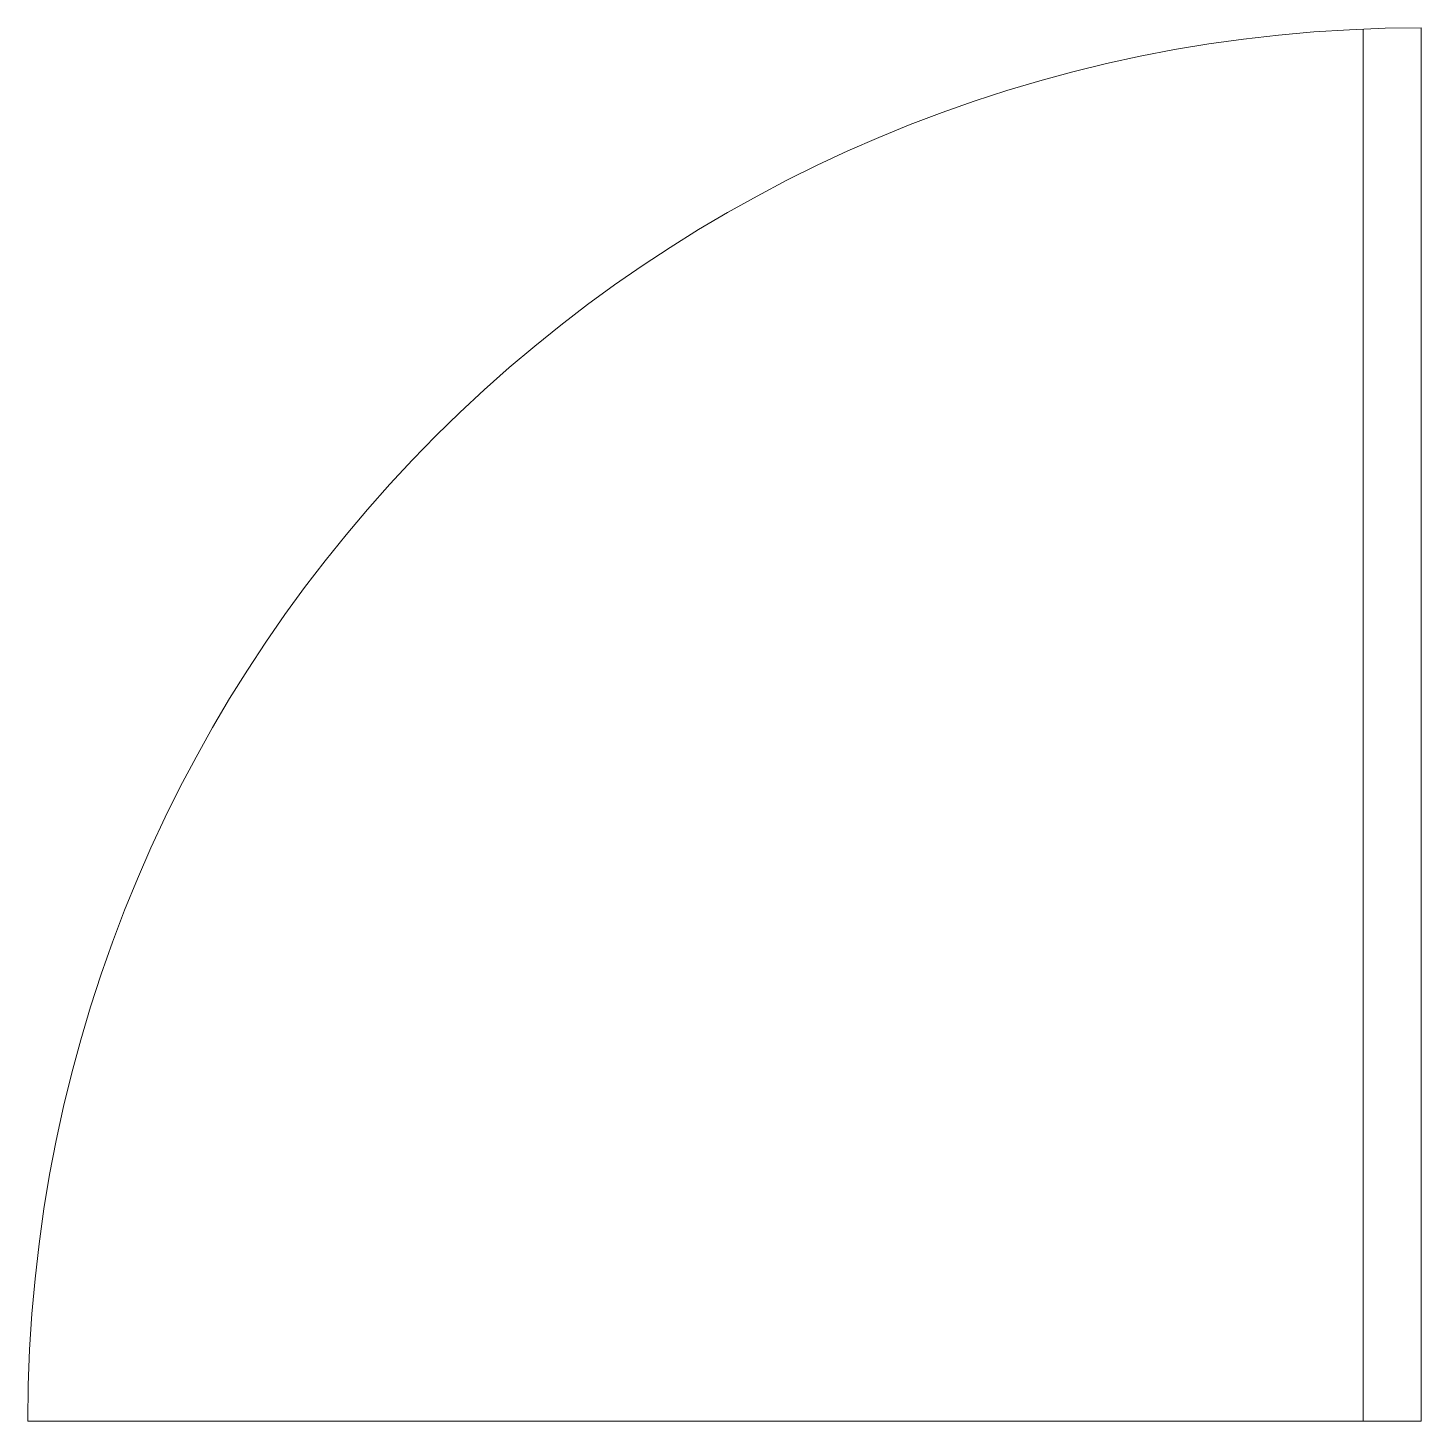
# Model space of a CAD drawing. Header units: inches. Extents: x 100.4 to 136.4, y 260.6 to 296.6.
import ezdxf

# ---------------------------------------------------------------- set-up
doc = ezdxf.new("R2010")
doc.units = ezdxf.units.IN
doc.header["$MEASUREMENT"] = 0
doc.layers.get('0').update_dxf_attribs({"color": 1, "lineweight": 9})

msp = doc.modelspace()

# ---------------------------------------------------------------- linework, layer by layer
at = {"lineweight": 5}
for p, q in [((134.854, 296.591), (134.854, 260.622)), ((136.354, 296.622), (136.354, 260.622)), ((136.354, 260.622), (100.354, 260.622)), ((134.854, 260.622), (136.354, 260.622))]:
    msp.add_line(p, q, dxfattribs=at)
msp.add_arc((136.354, 260.622), 36, 90, 180, dxfattribs=at)

doc.saveas('drawing.dxf')
